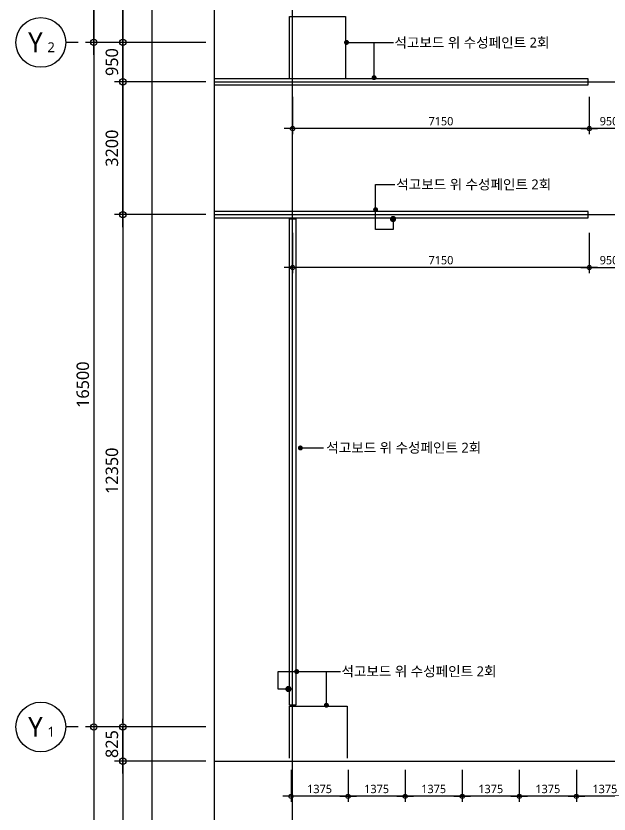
# Model space of a CAD drawing. Header units: millimetres. Extents: x 3775 to 244986, y 1861 to 55808.
# Drawn here: x 85823 to 100113, y 13930 to 33166 of the extents above; entities that cross this region are included whole.
import ezdxf
from ezdxf.enums import TextEntityAlignment as Align

# ---------------------------------------------------------------- set-up
doc = ezdxf.new("R2010")
doc.units = ezdxf.units.MM
doc.header["$LTSCALE"] = 100
doc.header["$MEASUREMENT"] = 0
doc.header["$PDSIZE"] = -10
doc.linetypes.add('CEN', pattern=[62, 60, -1, 0, -1])
doc.layers.get('0').update_dxf_attribs({"linetype": 'CONTINUOUS'})
doc.layers.get('Defpoints').update_dxf_attribs({"color": 171, "linetype": 'CONTINUOUS'})
for name, color, linetype in [('CEN(ST)', 1, 'CEN'), ('LED', 7, 'CONTINUOUS'), ('NDIM', 7, 'CONTINUOUS'), ('SYM(AXIS)', 7, 'CONTINUOUS'), ('TEXT(AXIS)', 2, 'CONTINUOUS'), ('TEXT(MIN)', 7, 'CONTINUOUS'), ('WALL-석고보드', 7, 'CONTINUOUS')]:
    doc.layers.add(name, color=color, linetype=linetype)
doc.styles.add('CGS', font='cgse', dxfattribs={"bigfont": 'cgs'})
doc.styles.add('나눔바른고딕', font='NanumBarunGothic.ttf')
doc.dimstyles.new('NDIM 1200', dxfattribs={"dimscale": 75, "dimtxt": 3, "dimasz": 1, "dimexe": 2, "dimexo": 2, "dimgap": 1, "dimtad": 1, "dimdec": 0, "dimdsep": 46, "dimtxsty": 'CGS', "dimblk": 'DOT0', "dimcen": 1, "dimdle": 8, "dimclrd": 256, "dimclre": 256, "dimclrt": 256, "dimadec": 0, "dimazin": 0, "dimtfac": 1, "dimtdec": 0, "dimtix": 1, "dimtmove": 2, "dimatfit": 3, "dimldrblk": 'DOT0', "dimfxl": 1, "dimtolj": 1, "dimtzin": 0, "dimlwd": -1, "dimlwe": -1, "dimarcsym": 0})

# ---------------------------------------------------------------- blocks, each defined once
blk = doc.blocks.new('DOT0')
blk.add_line((-3, 0), (3, 0))
at = {"color": 6}
blk.add_circle((0, 0), 0.75, dxfattribs=at)
blk = doc.blocks.new('*D14')
at = {"layer": 'Defpoints', "color": 0, "ltscale": 0.4, "transparency": 16777216}
for p in [(88398, 43529), (90598, 43529), (90598, 32529)]:
    blk.add_point(p, dxfattribs=at)
at = {"layer": 'NDIM', "ltscale": 0.4, "transparency": 16777216}
for p, q in [((90398, 43529), (88198, 43529)), ((88398, 32629), (88398, 43429)), ((90398, 32529), (88198, 32529))]:
    blk.add_line(p, q, dxfattribs=at)
at = {"layer": 'NDIM', "ltscale": 0.4, "transparency": 16777216, "xscale": 100, "yscale": 100, "zscale": 100}
for p, rotation in [((88398, 43529), 90), ((88398, 32529), 270)]:
    blk.add_blockref('DOT0', p, dxfattribs=dict(at, rotation=rotation))
at = {"layer": 'NDIM', "ltscale": 0.4, "transparency": 16777216, "insert": (88135, 38029), "char_height": 300, "attachment_point": 5, "rotation": 90, "style": '나눔바른고딕'}
blk.add_mtext('\\A1;11000', dxfattribs=at)
blk = doc.blocks.new('*D15')
at = {"layer": 'Defpoints', "color": 0, "ltscale": 0.4, "transparency": 16777216}
for p in [(88398, 32529), (90598, 32529), (90598, 31579)]:
    blk.add_point(p, dxfattribs=at)
at = {"layer": 'NDIM', "ltscale": 0.4, "transparency": 16777216}
for p, q in [((90398, 32529), (88198, 32529)), ((88398, 31679), (88398, 32429)), ((90398, 31579), (88198, 31579))]:
    blk.add_line(p, q, dxfattribs=at)
at = {"layer": 'NDIM', "ltscale": 0.4, "transparency": 16777216, "xscale": 100, "yscale": 100, "zscale": 100}
for p, rotation in [((88398, 32529), 90), ((88398, 31579), 270)]:
    blk.add_blockref('DOT0', p, dxfattribs=dict(at, rotation=rotation))
at = {"layer": 'NDIM', "ltscale": 0.4, "transparency": 16777216, "insert": (88135, 32054), "char_height": 300, "attachment_point": 5, "rotation": 90, "style": '나눔바른고딕'}
blk.add_mtext('\\A1;950', dxfattribs=at)
blk = doc.blocks.new('*D16')
at = {"layer": 'Defpoints', "color": 0, "ltscale": 0.4, "transparency": 16777216}
for p in [(87698, 43529), (90598, 43529), (90598, 32529)]:
    blk.add_point(p, dxfattribs=at)
at = {"layer": 'NDIM', "ltscale": 0.4, "transparency": 16777216}
for p, q in [((90398, 43529), (87498, 43529)), ((87698, 32629), (87698, 43429)), ((90398, 32529), (87498, 32529))]:
    blk.add_line(p, q, dxfattribs=at)
at = {"layer": 'NDIM', "ltscale": 0.4, "transparency": 16777216, "xscale": 100, "yscale": 100, "zscale": 100}
for p, rotation in [((87698, 43529), 90), ((87698, 32529), 270)]:
    blk.add_blockref('DOT0', p, dxfattribs=dict(at, rotation=rotation))
at = {"layer": 'NDIM', "ltscale": 0.4, "transparency": 16777216, "insert": (87435, 38029), "char_height": 300, "attachment_point": 5, "rotation": 90, "style": '나눔바른고딕'}
blk.add_mtext('\\A1;11000', dxfattribs=at)
blk = doc.blocks.new('*D18')
at = {"layer": 'Defpoints', "color": 0, "ltscale": 0.4, "transparency": 16777216}
for p in [(88398, 31579), (90598, 31579), (90598, 28379)]:
    blk.add_point(p, dxfattribs=at)
at = {"layer": 'NDIM', "ltscale": 0.4, "transparency": 16777216}
for p, q in [((90398, 31579), (88198, 31579)), ((88398, 28479), (88398, 31479)), ((90398, 28379), (88198, 28379))]:
    blk.add_line(p, q, dxfattribs=at)
at = {"layer": 'NDIM', "ltscale": 0.4, "transparency": 16777216, "xscale": 100, "yscale": 100, "zscale": 100}
for p, rotation in [((88398, 31579), 90), ((88398, 28379), 270)]:
    blk.add_blockref('DOT0', p, dxfattribs=dict(at, rotation=rotation))
at = {"layer": 'NDIM', "ltscale": 0.4, "transparency": 16777216, "insert": (88135, 29979), "char_height": 300, "attachment_point": 5, "rotation": 90, "style": '나눔바른고딕'}
blk.add_mtext('\\A1;3200', dxfattribs=at)
blk = doc.blocks.new('*D19')
at = {"layer": 'Defpoints', "color": 0, "ltscale": 0.4, "transparency": 16777216}
for p in [(90598, 28379), (88398, 16029), (90598, 16029)]:
    blk.add_point(p, dxfattribs=at)
at = {"layer": 'NDIM', "ltscale": 0.4, "transparency": 16777216}
for p, q in [((90398, 28379), (88198, 28379)), ((88398, 28279), (88398, 16129)), ((90398, 16029), (88198, 16029))]:
    blk.add_line(p, q, dxfattribs=at)
at = {"layer": 'NDIM', "ltscale": 0.4, "transparency": 16777216, "xscale": 100, "yscale": 100, "zscale": 100}
for p, rotation in [((88398, 28379), 90), ((88398, 16029), 270)]:
    blk.add_blockref('DOT0', p, dxfattribs=dict(at, rotation=rotation))
at = {"layer": 'NDIM', "ltscale": 0.4, "transparency": 16777216, "insert": (88135, 22204), "char_height": 300, "attachment_point": 5, "rotation": 90, "style": '나눔바른고딕'}
blk.add_mtext('\\A1;12350', dxfattribs=at)
blk = doc.blocks.new('*D20')
at = {"layer": 'Defpoints', "color": 0, "ltscale": 0.4, "transparency": 16777216}
for p in [(88398, 16029), (90598, 16029), (90598, 15204)]:
    blk.add_point(p, dxfattribs=at)
at = {"layer": 'NDIM', "ltscale": 0.4, "transparency": 16777216}
for p, q in [((88398, 16129), (88398, 16229)), ((90398, 16029), (88198, 16029)), ((88398, 15204), (88398, 16029)), ((90398, 15204), (88198, 15204)), ((88398, 15104), (88398, 15004))]:
    blk.add_line(p, q, dxfattribs=at)
at = {"layer": 'NDIM', "ltscale": 0.4, "transparency": 16777216, "xscale": 100, "yscale": 100, "zscale": 100}
for p, rotation in [((88398, 16029), 270), ((88398, 15204), 90)]:
    blk.add_blockref('DOT0', p, dxfattribs=dict(at, rotation=rotation))
at = {"layer": 'NDIM', "ltscale": 0.4, "transparency": 16777216, "insert": (88135, 15616), "char_height": 300, "attachment_point": 5, "rotation": 90, "style": '나눔바른고딕'}
blk.add_mtext('\\A1;825', dxfattribs=at)
blk = doc.blocks.new('A$C2F20087E')
at = {"layer": 'SYM(AXIS)'}
blk.add_line((600, 0), (600, 300), dxfattribs=at)
blk.add_circle((600, 900), 600, dxfattribs=at)
blk = doc.blocks.new('*D40')
at = {"layer": 'Defpoints', "color": 0, "ltscale": 0.4, "transparency": 16777216}
for p in [(90598, 32529), (87698, 16029), (90598, 16029)]:
    blk.add_point(p, dxfattribs=at)
at = {"layer": 'NDIM', "ltscale": 0.4, "transparency": 16777216}
for p, q in [((90398, 32529), (87498, 32529)), ((87698, 32429), (87698, 16129)), ((90398, 16029), (87498, 16029))]:
    blk.add_line(p, q, dxfattribs=at)
at = {"layer": 'NDIM', "ltscale": 0.4, "transparency": 16777216, "xscale": 100, "yscale": 100, "zscale": 100}
for p, rotation in [((87698, 32529), 90), ((87698, 16029), 270)]:
    blk.add_blockref('DOT0', p, dxfattribs=dict(at, rotation=rotation))
at = {"layer": 'NDIM', "ltscale": 0.4, "transparency": 16777216, "insert": (87435, 24279), "char_height": 300, "attachment_point": 5, "rotation": 90, "style": '나눔바른고딕'}
blk.add_mtext('\\A1;16500', dxfattribs=at)
blk = doc.blocks.new('*D64')
at = {"layer": 'Defpoints', "color": 0, "ltscale": 0.4, "transparency": 16777216}
for p in [(92488, 31354), (99638, 31354), (92488, 30453)]:
    blk.add_point(p, dxfattribs=at)
at = {"layer": 'NDIM', "ltscale": 0.4, "transparency": 16777216}
for p, q in [((92488, 31220), (92488, 30319)), ((99638, 31220), (99638, 30319)), ((99571, 30453), (92555, 30453))]:
    blk.add_line(p, q, dxfattribs=at)
at = {"layer": 'NDIM', "ltscale": 0.4, "transparency": 16777216, "xscale": 67, "yscale": 67, "zscale": 67, "rotation": 180}
blk.add_blockref('DOT0', (92488, 30453), dxfattribs=at)
at = {"layer": 'NDIM', "ltscale": 0.4, "transparency": 16777216, "xscale": 67, "yscale": 67, "zscale": 67}
blk.add_blockref('DOT0', (99638, 30453), dxfattribs=at)
at = {"layer": 'NDIM', "ltscale": 0.4, "transparency": 16777216, "insert": (96063, 30629), "char_height": 201, "attachment_point": 5, "style": '나눔바른고딕'}
blk.add_mtext('\\A1;7150', dxfattribs=at)
blk = doc.blocks.new('*D69')
at = {"layer": 'Defpoints', "color": 0, "ltscale": 0.4, "transparency": 16777216}
for p in [(92488, 28075), (99638, 28075), (92488, 27103)]:
    blk.add_point(p, dxfattribs=at)
at = {"layer": 'NDIM', "ltscale": 0.4, "transparency": 16777216}
for p, q in [((92488, 27941), (92488, 26969)), ((99638, 27941), (99638, 26969)), ((99571, 27103), (92555, 27103))]:
    blk.add_line(p, q, dxfattribs=at)
at = {"layer": 'NDIM', "ltscale": 0.4, "transparency": 16777216, "xscale": 67, "yscale": 67, "zscale": 67, "rotation": 180}
blk.add_blockref('DOT0', (92488, 27103), dxfattribs=at)
at = {"layer": 'NDIM', "ltscale": 0.4, "transparency": 16777216, "xscale": 67, "yscale": 67, "zscale": 67}
blk.add_blockref('DOT0', (99638, 27103), dxfattribs=at)
at = {"layer": 'NDIM', "ltscale": 0.4, "transparency": 16777216, "insert": (96063, 27279), "char_height": 201, "attachment_point": 5, "style": '나눔바른고딕'}
blk.add_mtext('\\A1;7150', dxfattribs=at)
blk = doc.blocks.new('_Dot')
at = {"color": 0, "linetype": 'ByBlock', "lineweight": -2}
blk.add_line((-0.5, 0), (-1, 0), dxfattribs=at)
at = {"color": 0, "linetype": 'ByBlock', "const_width": 0.5}
blk.add_lwpolyline([(-0.25, 0, 1), (0.25, 0, 1)], format="xyb", close=True, dxfattribs=at)
blk = doc.blocks.new('*D97')
at = {"layer": 'Defpoints', "color": 0, "ltscale": 0.4, "transparency": 16777216}
for p in [(99638, 28075), (100588, 28075), (100588, 27103)]:
    blk.add_point(p, dxfattribs=at)
at = {"layer": 'NDIM', "ltscale": 0.4, "transparency": 16777216}
for p, q in [((99638, 27941), (99638, 26969)), ((100588, 27941), (100588, 26969)), ((99705, 27103), (100521, 27103))]:
    blk.add_line(p, q, dxfattribs=at)
at = {"layer": 'NDIM', "ltscale": 0.4, "transparency": 16777216, "xscale": 67, "yscale": 67, "zscale": 67, "rotation": 180}
blk.add_blockref('DOT0', (99638, 27103), dxfattribs=at)
at = {"layer": 'NDIM', "ltscale": 0.4, "transparency": 16777216, "xscale": 67, "yscale": 67, "zscale": 67}
blk.add_blockref('DOT0', (100588, 27103), dxfattribs=at)
at = {"layer": 'NDIM', "ltscale": 0.4, "transparency": 16777216, "insert": (100113, 27279), "char_height": 201, "attachment_point": 5, "style": '나눔바른고딕'}
blk.add_mtext('\\A1;950', dxfattribs=at)
blk = doc.blocks.new('*D112')
at = {"layer": 'Defpoints', "color": 0, "ltscale": 0.4, "transparency": 16777216}
for p in [(99638, 31354), (100588, 31354), (99638, 30453)]:
    blk.add_point(p, dxfattribs=at)
at = {"layer": 'NDIM', "ltscale": 0.4, "transparency": 16777216}
for p, q in [((99638, 31220), (99638, 30319)), ((100588, 31220), (100588, 30319)), ((100521, 30453), (99705, 30453))]:
    blk.add_line(p, q, dxfattribs=at)
at = {"layer": 'NDIM', "ltscale": 0.4, "transparency": 16777216, "xscale": 67, "yscale": 67, "zscale": 67, "rotation": 180}
blk.add_blockref('DOT0', (99638, 30453), dxfattribs=at)
at = {"layer": 'NDIM', "ltscale": 0.4, "transparency": 16777216, "xscale": 67, "yscale": 67, "zscale": 67}
blk.add_blockref('DOT0', (100588, 30453), dxfattribs=at)
at = {"layer": 'NDIM', "ltscale": 0.4, "transparency": 16777216, "insert": (100113, 30629), "char_height": 201, "attachment_point": 5, "style": '나눔바른고딕'}
blk.add_mtext('\\A1;950', dxfattribs=at)
blk = doc.blocks.new('*D149')
at = {"layer": 'Defpoints', "color": 0, "ltscale": 0.4, "transparency": 16777216}
for p in [(95201, 15129), (96576, 15129), (95201, 14359)]:
    blk.add_point(p, dxfattribs=at)
at = {"layer": 'NDIM', "ltscale": 0.4, "transparency": 16777216}
for p, q in [((95201, 14995), (95201, 14225)), ((96576, 14995), (96576, 14225)), ((96509, 14359), (95268, 14359))]:
    blk.add_line(p, q, dxfattribs=at)
at = {"layer": 'NDIM', "ltscale": 0.4, "transparency": 16777216, "xscale": 67, "yscale": 67, "zscale": 67, "rotation": 180}
blk.add_blockref('DOT0', (95201, 14359), dxfattribs=at)
at = {"layer": 'NDIM', "ltscale": 0.4, "transparency": 16777216, "xscale": 67, "yscale": 67, "zscale": 67}
blk.add_blockref('DOT0', (96576, 14359), dxfattribs=at)
at = {"layer": 'NDIM', "ltscale": 0.4, "transparency": 16777216, "insert": (95888, 14534), "char_height": 201, "attachment_point": 5, "style": '나눔바른고딕'}
blk.add_mtext('\\A1;1375', dxfattribs=at)
blk = doc.blocks.new('*D150')
at = {"layer": 'Defpoints', "color": 0, "ltscale": 0.4, "transparency": 16777216}
for p in [(96576, 15129), (97951, 15129), (96576, 14359)]:
    blk.add_point(p, dxfattribs=at)
at = {"layer": 'NDIM', "ltscale": 0.4, "transparency": 16777216}
for p, q in [((96576, 14995), (96576, 14225)), ((97951, 14995), (97951, 14225)), ((97884, 14359), (96643, 14359))]:
    blk.add_line(p, q, dxfattribs=at)
at = {"layer": 'NDIM', "ltscale": 0.4, "transparency": 16777216, "xscale": 67, "yscale": 67, "zscale": 67, "rotation": 180}
blk.add_blockref('DOT0', (96576, 14359), dxfattribs=at)
at = {"layer": 'NDIM', "ltscale": 0.4, "transparency": 16777216, "xscale": 67, "yscale": 67, "zscale": 67}
blk.add_blockref('DOT0', (97951, 14359), dxfattribs=at)
at = {"layer": 'NDIM', "ltscale": 0.4, "transparency": 16777216, "insert": (97263, 14534), "char_height": 201, "attachment_point": 5, "style": '나눔바른고딕'}
blk.add_mtext('\\A1;1375', dxfattribs=at)
blk = doc.blocks.new('*D151')
at = {"layer": 'Defpoints', "color": 0, "ltscale": 0.4, "transparency": 16777216}
for p in [(97951, 15129), (99326, 15129), (97951, 14359)]:
    blk.add_point(p, dxfattribs=at)
at = {"layer": 'NDIM', "ltscale": 0.4, "transparency": 16777216}
for p, q in [((97951, 14995), (97951, 14225)), ((99326, 14995), (99326, 14225)), ((99259, 14359), (98018, 14359))]:
    blk.add_line(p, q, dxfattribs=at)
at = {"layer": 'NDIM', "ltscale": 0.4, "transparency": 16777216, "xscale": 67, "yscale": 67, "zscale": 67, "rotation": 180}
blk.add_blockref('DOT0', (97951, 14359), dxfattribs=at)
at = {"layer": 'NDIM', "ltscale": 0.4, "transparency": 16777216, "xscale": 67, "yscale": 67, "zscale": 67}
blk.add_blockref('DOT0', (99326, 14359), dxfattribs=at)
at = {"layer": 'NDIM', "ltscale": 0.4, "transparency": 16777216, "insert": (98638, 14534), "char_height": 201, "attachment_point": 5, "style": '나눔바른고딕'}
blk.add_mtext('\\A1;1375', dxfattribs=at)
blk = doc.blocks.new('*D152')
at = {"layer": 'Defpoints', "color": 0, "ltscale": 0.4, "transparency": 16777216}
for p in [(99326, 15129), (100701, 15129), (99326, 14359)]:
    blk.add_point(p, dxfattribs=at)
at = {"layer": 'NDIM', "ltscale": 0.4, "transparency": 16777216}
for p, q in [((99326, 14995), (99326, 14225)), ((100701, 14995), (100701, 14225)), ((100634, 14359), (99393, 14359))]:
    blk.add_line(p, q, dxfattribs=at)
at = {"layer": 'NDIM', "ltscale": 0.4, "transparency": 16777216, "xscale": 67, "yscale": 67, "zscale": 67, "rotation": 180}
blk.add_blockref('DOT0', (99326, 14359), dxfattribs=at)
at = {"layer": 'NDIM', "ltscale": 0.4, "transparency": 16777216, "xscale": 67, "yscale": 67, "zscale": 67}
blk.add_blockref('DOT0', (100701, 14359), dxfattribs=at)
at = {"layer": 'NDIM', "ltscale": 0.4, "transparency": 16777216, "insert": (100013, 14534), "char_height": 201, "attachment_point": 5, "style": '나눔바른고딕'}
blk.add_mtext('\\A1;1375', dxfattribs=at)
blk = doc.blocks.new('*D156')
at = {"layer": 'Defpoints', "color": 0, "ltscale": 0.4, "transparency": 16777216}
for p in [(92451, 15129), (93826, 15129), (92451, 14359)]:
    blk.add_point(p, dxfattribs=at)
at = {"layer": 'NDIM', "ltscale": 0.4, "transparency": 16777216}
for p, q in [((92451, 14995), (92451, 14225)), ((93826, 14995), (93826, 14225)), ((93759, 14359), (92518, 14359))]:
    blk.add_line(p, q, dxfattribs=at)
at = {"layer": 'NDIM', "ltscale": 0.4, "transparency": 16777216, "xscale": 67, "yscale": 67, "zscale": 67, "rotation": 180}
blk.add_blockref('DOT0', (92451, 14359), dxfattribs=at)
at = {"layer": 'NDIM', "ltscale": 0.4, "transparency": 16777216, "xscale": 67, "yscale": 67, "zscale": 67}
blk.add_blockref('DOT0', (93826, 14359), dxfattribs=at)
at = {"layer": 'NDIM', "ltscale": 0.4, "transparency": 16777216, "insert": (93138, 14534), "char_height": 201, "attachment_point": 5, "style": '나눔바른고딕'}
blk.add_mtext('\\A1;1375', dxfattribs=at)
blk = doc.blocks.new('*D157')
at = {"layer": 'Defpoints', "color": 0, "ltscale": 0.4, "transparency": 16777216}
for p in [(93826, 15129), (95201, 15129), (93826, 14359)]:
    blk.add_point(p, dxfattribs=at)
at = {"layer": 'NDIM', "ltscale": 0.4, "transparency": 16777216}
for p, q in [((93826, 14995), (93826, 14225)), ((95201, 14995), (95201, 14225)), ((95134, 14359), (93893, 14359))]:
    blk.add_line(p, q, dxfattribs=at)
at = {"layer": 'NDIM', "ltscale": 0.4, "transparency": 16777216, "xscale": 67, "yscale": 67, "zscale": 67, "rotation": 180}
blk.add_blockref('DOT0', (93826, 14359), dxfattribs=at)
at = {"layer": 'NDIM', "ltscale": 0.4, "transparency": 16777216, "xscale": 67, "yscale": 67, "zscale": 67}
blk.add_blockref('DOT0', (95201, 14359), dxfattribs=at)
at = {"layer": 'NDIM', "ltscale": 0.4, "transparency": 16777216, "insert": (94513, 14534), "char_height": 201, "attachment_point": 5, "style": '나눔바른고딕'}
blk.add_mtext('\\A1;1375', dxfattribs=at)

msp = doc.modelspace()

# ---------------------------------------------------------------- linework, layer by layer
at = {"ltscale": 10000}
for points in [[(94908.7, 28272), (94908.7, 28022.3), (94488.9, 28022.3), (94488.9, 29106.4)], [(92388.1, 16944.1), (92138.4, 16944.1), (92138.4, 17364), (93302.5, 17364)]]:
    msp.add_lwpolyline(points, dxfattribs=at)
at = {"layer": 'CEN(ST)', "ltscale": 10000}
for p, q in [((92488.1, 11251.7), (92488.1, 47221.6)), ((90597.8, 31578.8), (150392.6, 31578.8)), ((90597.8, 28378.8), (150392.6, 28378.8)), ((90597.8, 15203.8), (150392.6, 15203.8))]:
    msp.add_line(p, q, dxfattribs=at)
at = {"layer": 'Defpoints', "ltscale": 10000}
for points in [[(87697.8, 8351.7), (153292.6, 8351.7), (153292.6, 50121.6), (87697.8, 50121.6)], [(88397.8, 9051.7), (152592.6, 9051.7), (152592.6, 49421.6), (88397.8, 49421.6)], [(89097.8, 9751.7), (151892.6, 9751.7), (151892.6, 48721.6), (89097.8, 48721.6)], [(90597.8, 11251.7), (150392.6, 11251.7), (150392.6, 47221.6), (90597.8, 47221.6)]]:
    msp.add_lwpolyline(points, close=True, dxfattribs=at)
at = {"layer": 'LED', "const_width": 75}
for points in [[(94908.7, 28234.5, 1), (94908.7, 28309.5, 1)], [(92388.1, 16981.6, -1), (92388.1, 16906.6, -1)]]:
    msp.add_lwpolyline(points, format="xyb", close=True, dxfattribs=at)
at = {"layer": 'NDIM', "ltscale": 10000}
msp.add_line((93302.5, 16553.8), (93302.5, 17364), dxfattribs=at)
for points in [[(93788.1, 32528.8), (94451.4, 32528.8)], [(92795.4, 22754), (93232.8, 22754)], [(92746.1, 17364), (93646.2, 17364)]]:
    msp.add_lwpolyline(points, dxfattribs=at)
at = {"layer": 'WALL-석고보드', "color": 8, "ltscale": 10000}
for points in [[(92413.1, 31678.8), (92413.1, 33153.8), (93763.1, 33153.8), (93763.1, 31678.8)], [(90597.8, 31503.8), (99613.1, 31503.8), (99613.1, 31653.8), (90597.8, 31653.8)], [(90597.8, 28303.8), (99613.1, 28303.8), (99613.1, 28453.8), (90597.8, 28453.8)], [(92563.1, 28278.8), (92563.1, 16553.8), (92413.1, 16553.8), (92413.1, 28278.8), (92563.1, 28278.8)], [(92413.1, 15278.8), (92413.1, 16528.8), (93800.6, 16528.8), (93800.6, 15278.8)]]:
    msp.add_lwpolyline(points, dxfattribs=at)

# ---------------------------------------------------------------- block references
at = {"rotation": 89.99999999999932}
for p in [(87322.8, 31928.8), (87322.8, 15428.8)]:
    msp.add_blockref('A$C2F20087E', p, dxfattribs=at)
at = {"layer": 'NDIM', "ltscale": 10000, "xscale": 120, "yscale": 120, "zscale": 120}
for p, rotation in [((93788.1, 32528.8), 180), ((92675.4, 22754), 180), ((92588.1, 17364), 180), ((93302.5, 16553.8), 270)]:
    msp.add_blockref('_Dot', p, dxfattribs=dict(at, rotation=rotation))

# ---------------------------------------------------------------- texts
at = {"layer": 'TEXT(AXIS)', "style": '나눔바른고딕'}
for s, height, p in [('Y', 480, (86291.1, 32532.8)), ('2', 240, (86670.4, 32412.8)), ('Y', 480, (86291.1, 16032.8)), ('1', 240, (86670.4, 15912.8))]:
    msp.add_text(s, height=height, dxfattribs=at).set_placement(p, align=Align.MIDDLE)
at = {"layer": 'TEXT(MIN)', "style": '나눔바른고딕'}
for p in [(98678, 32525.1), (98720.5, 29105.2), (97035.1, 22759.6), (97400.9, 17369.6)]:
    msp.add_text('석고보드 위 수성페인트 2회', height=240, dxfattribs=at).set_placement(p, align=Align.MIDDLE_RIGHT)

# ---------------------------------------------------------------- dimensions: what is measured, and where the dimension line sits
at = {"layer": 'NDIM', "ltscale": 0.4}
for base, p1, p2, angle, override, picture, middle in [((87697.8, 43528.8), (90597.8, 32528.8), (90597.8, 43528.8), 90, {"dimscale": 100, "dimtxsty": '나눔바른고딕'}, '*D16', (87434.9, 38028.8)), ((88397.8, 43528.8), (90597.8, 32528.8), (90597.8, 43528.8), 90, {"dimscale": 100, "dimtxsty": '나눔바른고딕'}, '*D14', (88134.9, 38028.8)), ((87697.8, 16028.8), (90597.8, 32528.8), (90597.8, 16028.8), 270, {"dimscale": 100, "dimtxsty": '나눔바른고딕'}, '*D40', (87434.7, 24278.8)), ((88397.8, 32528.8), (90597.8, 31578.8), (90597.8, 32528.8), 90, {"dimscale": 100, "dimtxsty": '나눔바른고딕'}, '*D15', (88134.7, 32053.8)), ((88397.8, 31578.8), (90597.8, 28378.8), (90597.8, 31578.8), 90, {"dimscale": 100, "dimtxsty": '나눔바른고딕'}, '*D18', (88134.7, 29978.8)), ((92488.1, 30453.1), (99638.1, 31353.7), (92488.1, 31353.7), 180, {"dimscale": 67, "dimtxsty": '나눔바른고딕'}, '*D64', (96063.1, 30629.3)), ((99638.1, 30453.1), (100588.1, 31353.7), (99638.1, 31353.7), 180, {"dimscale": 67, "dimtxsty": '나눔바른고딕'}, '*D112', (100113.1, 30629.4)), ((88397.8, 16028.8), (90597.8, 28378.8), (90597.8, 16028.8), 270, {"dimscale": 100, "dimtxsty": '나눔바른고딕'}, '*D19', (88134.7, 22203.8)), ((92488.1, 27102.9), (99638.1, 28075.3), (92488.1, 28075.3), 180, {"dimscale": 67, "dimtxsty": '나눔바른고딕'}, '*D69', (96063.1, 27279.1)), ((88397.8, 16028.8), (90597.8, 15203.8), (90597.8, 16028.8), 90, {"dimscale": 100, "dimtxsty": '나눔바른고딕'}, '*D20', (88135.5, 15616.3)), ((92450.6, 14358.6), (93825.6, 15128.8), (92450.6, 15128.8), 180, {"dimscale": 67, "dimtxsty": '나눔바른고딕'}, '*D156', (93138.1, 14534.4)), ((93825.6, 14358.6), (95200.6, 15128.8), (93825.6, 15128.8), 180, {"dimscale": 67, "dimtxsty": '나눔바른고딕'}, '*D157', (94513.1, 14534.4)), ((95200.6, 14358.6), (96575.6, 15128.8), (95200.6, 15128.8), 180, {"dimscale": 67, "dimtxsty": '나눔바른고딕'}, '*D149', (95888.1, 14534.4)), ((96575.6, 14358.6), (97950.6, 15128.8), (96575.6, 15128.8), 180, {"dimscale": 67, "dimtxsty": '나눔바른고딕'}, '*D150', (97263.1, 14534.4)), ((97950.6, 14358.6), (99325.6, 15128.8), (97950.6, 15128.8), 180, {"dimscale": 67, "dimtxsty": '나눔바른고딕'}, '*D151', (98638.1, 14534.4)), ((99325.6, 14358.6), (100700.6, 15128.8), (99325.6, 15128.8), 180, {"dimscale": 67, "dimtxsty": '나눔바른고딕'}, '*D152', (100013.1, 14534.4))]:
    dim = msp.add_linear_dim(base=base, p1=p1, p2=p2, angle=angle, dimstyle='NDIM 1200', override=override, dxfattribs=at)
    dim.commit()
    dim.dimension.update_dxf_attribs({"geometry": picture, "text_midpoint": middle})
dim = msp.add_linear_dim(base=(100588.1, 27102.9), p1=(99638.1, 28075.3), p2=(100588.1, 28075.3), dimstyle='NDIM 1200', override={"dimscale": 67, "dimtxsty": '나눔바른고딕'}, dxfattribs=at)
dim.commit()
dim.dimension.update_dxf_attribs({"geometry": '*D97', "text_midpoint": (100113.1, 27279.2)})

# ---------------------------------------------------------------- leaders
at = {"layer": 'NDIM', "ltscale": 10000}
for points in [[(94451.4, 31678.8), (94451.4, 32528.8), (94917.5, 32528.8)], [(94488.9, 28497.3), (94488.9, 29106.4), (94955.1, 29106.4)]]:
    msp.add_leader(points, dimstyle='NDIM 1200', override={"dimscale": 120, "dimasz": 1, "dimgap": 1, "dimtad": 0, "dimldrblk": 'Dot'}, dxfattribs=at)

doc.saveas('drawing.dxf')
